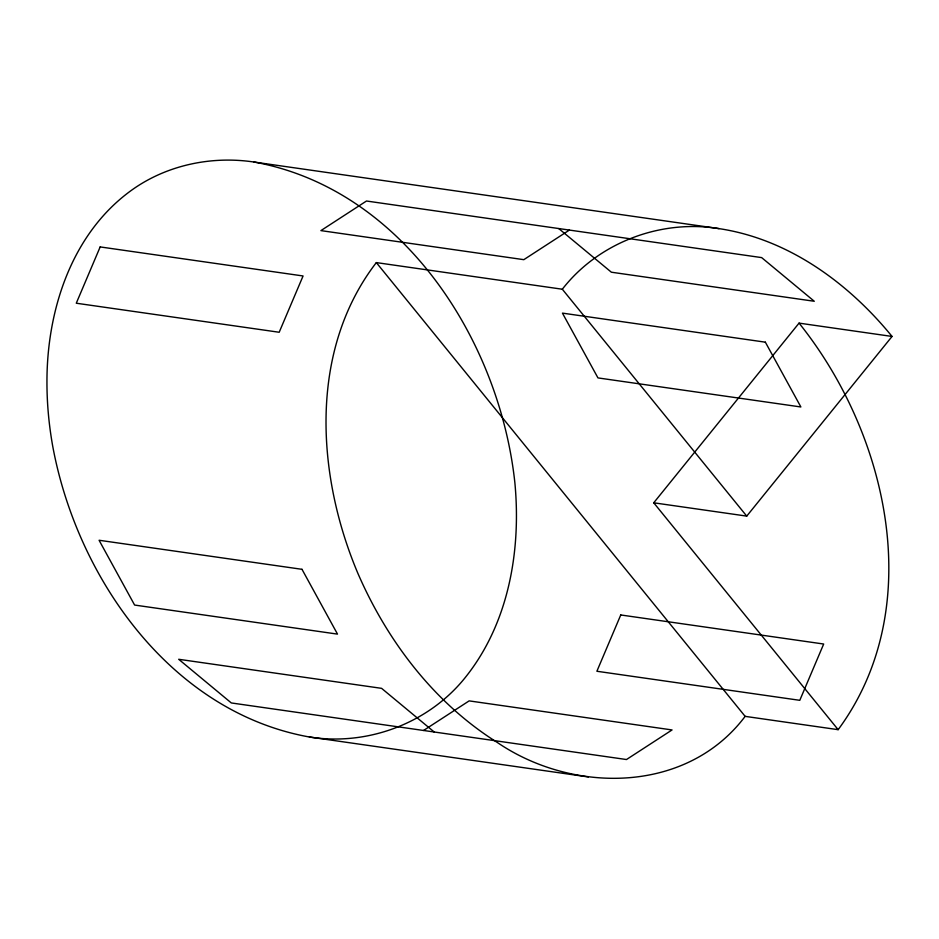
<?xml version="1.0" encoding="UTF-8"?>
<svg xmlns="http://www.w3.org/2000/svg" width="939" height="939" viewBox="0 0 939 939"><rect width="100%" height="100%" fill="white"/><g stroke="black" fill="none" stroke-linecap="round" stroke-linejoin="round"><path stroke-width="1.41" d="M588.377 776.952L309.377 736.998C170.875 712.102 77.139 578.095 52.748 446.365A722.549 473.08 19.4 0 1 46.95 381.809C46.868 311.525 70.765 235.748 128.878 192.202C164.255 165.522 210.536 155.475 254.093 162.048L719.086 228.635C788.49 239.058 848.527 283.05 892.05 336.444L746.74 516.11L562.32 289.224L376.328 262.591C308.485 350.717 316.466 475.169 357.736 573.013C387.103 640.809 433.971 702.665 497.048 742.291C572.473 793.96 686.738 794.03 745.143 716.363L838.151 729.673C927.791 608.237 888.306 434.288 799.054 323.122L653.732 502.799L838.151 729.673M562.32 289.224C598.659 242.426 660.833 219.069 719.086 228.635M569.398 230.078L523.809 259.669L320.903 230.607L366.48 201.016L761.646 257.603L814.277 301.266L611.359 272.204L558.74 228.553M423.571 730.472L469.148 700.881L672.054 729.943L626.477 759.534L231.311 702.947L178.692 659.284L381.598 688.346L434.217 731.997M309.377 736.998C367.712 746.329 429.557 723.042 466.143 676.409C508.926 622.334 521.192 550.195 514.889 482.916C499.701 340.481 402.925 189.044 254.093 162.048M799.054 323.122L892.05 336.444M653.732 502.799L746.74 516.11M376.328 262.591L745.143 716.363M100.168 246.922L76.282 303.215L279.188 332.265L303.074 275.972L100.168 246.922M620.761 614.963L596.887 671.256L799.793 700.318L823.679 644.025L620.761 614.963M765.355 342.172L562.438 313.121L597.967 377.912L800.885 406.974L765.355 342.172M301.994 569.316L99.076 540.254L134.606 605.056L337.512 634.118L301.994 569.316"/></g></svg>
